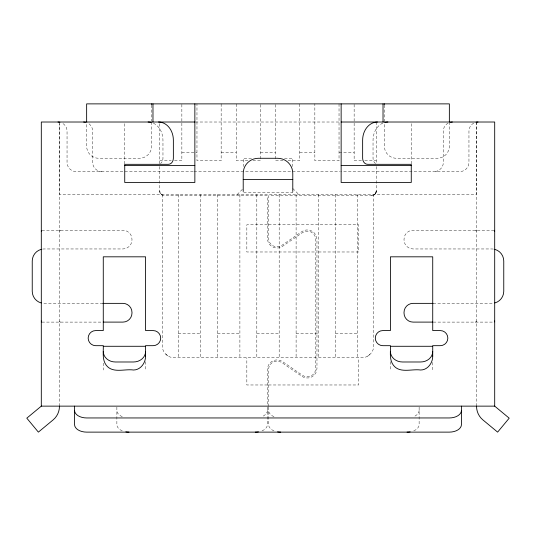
<?xml version="1.0" encoding="UTF-8"?>
<svg xmlns="http://www.w3.org/2000/svg" width="536" height="536" viewBox="0 0 536 536"><rect width="100%" height="100%" fill="white"/><g stroke="black" fill="none" stroke-linecap="round" stroke-linejoin="round"><path stroke-width="0.4" stroke-dasharray="2.68 2.01" d="M268.603 406.422L268.603 369.565A8.462 8.462 0 0 1 281.862 362.591L301.815 376.312A9.675 9.675 0 0 0 316.964 368.339L316.964 239.599A9.675 9.675 0 0 0 301.815 231.626L281.862 245.341A8.462 8.462 0 0 1 268.603 238.373L268.603 195.761L371.374 195.761A4.837 4.837 0 0 0 376.205 190.923L376.017 192.277L374.791 194.347M376.205 190.923C376.212 193.509 373.967 195.787 371.374 195.761M59.442 231.331L59.684 230.574L60.803 230.219M476.558 320.99L476.316 321.747L475.198 322.103M162.214 194.555L162.214 345.68C162.167 352.152 167.808 357.834 174.3 357.767L361.7 357.767C368.192 357.834 373.833 352.152 373.786 345.68L373.786 194.555M237.167 194.555L243.217 188.505M373.786 195.111L375.455 193.516M367.743 356.152L370.249 354.229M448.116 123.146C445.175 124.6 443.312 127.823 443.305 131.079L443.305 162.515C443.406 167.433 438.93 171.781 434.026 171.58M473.764 123.146C470.822 124.6 468.96 127.823 468.953 131.079L468.953 162.515C469.047 167.359 464.719 171.641 459.888 171.58L341.11 171.58M195.379 122.014L340.621 122.014M181.858 152.237L196.967 152.237M221.154 152.237L236.262 152.237M260.442 152.237L275.558 152.237M299.738 152.237L314.846 152.237M339.033 152.237L354.142 152.237M251.478 158.281L243.217 158.281L243.217 166.488M284.522 158.281L292.783 158.281L292.783 166.488M159.795 160.7L171.232 160.7M174.501 160.7L181.858 160.7L181.858 103.877M247.934 160.7L236.262 160.7L236.262 103.877M252.938 160.7L260.442 160.7L260.442 103.877M283.062 160.7L275.558 160.7L275.558 103.877M288.067 160.7L299.738 160.7L299.738 103.877M361.498 160.7L354.142 160.7L354.142 103.877M364.768 160.7L376.205 160.7M193.215 171.58L76.112 171.58C71.281 171.641 66.953 167.359 67.047 162.515L67.047 131.079C67.04 127.823 65.178 124.6 62.236 123.146M194.052 171.58L340.28 171.58M267.397 224.778L246.841 224.778L246.841 251.98L315.758 251.98M268.603 224.778L358.678 224.778L358.678 251.98L316.964 251.98M41.902 230.219L122.918 230.219A9.065 9.065 0 0 1 131.983 239.284L131.983 239.894A9.065 9.065 0 0 1 122.918 248.959L44.334 248.959A12.094 12.094 0 0 0 41.969 249.193M494.098 230.219L413.082 230.219A9.065 9.065 0 0 0 404.017 239.284L404.017 239.894A9.065 9.065 0 0 0 413.082 248.959L491.666 248.959A12.094 12.094 0 0 1 494.031 249.193M102.852 303.363L44.334 303.363A12.094 12.094 0 0 1 41.969 303.128M433.148 303.363L491.666 303.363A12.094 12.094 0 0 0 494.031 303.128M41.902 322.103L102.704 322.103M433.296 322.103L494.098 322.103M178.233 333.586L200.598 333.586M217.522 333.586L239.894 333.586M256.818 333.586L279.182 333.586M296.106 333.586L318.478 333.586M335.402 333.586L357.767 333.586M267.397 384.975L246.841 384.975L246.841 357.767M268.603 384.975L358.678 384.975L358.678 357.767M101.974 171.58C97.07 171.781 92.594 167.433 92.695 162.515L92.695 131.079C92.715 127.521 90.457 124.191 87.227 122.757M475.198 230.219L476.109 230.406L476.558 231.331M60.803 322.103L59.891 321.915L59.442 320.99M162.214 195.111L160.438 193.342L159.795 190.923A4.837 4.837 0 0 0 164.626 195.761L267.397 195.761L267.397 238.373A9.675 9.675 0 0 0 282.546 246.339L302.498 232.624A8.462 8.462 0 0 1 315.758 239.599L315.758 368.339A8.462 8.462 0 0 1 302.498 375.314L282.546 361.599A9.675 9.675 0 0 0 267.397 369.565L267.397 406.134M165.751 354.229L168.257 356.152M292.783 188.505L298.833 194.555M476.558 122.014L476.558 406.134M476.256 122.014L476.256 194.555L59.744 194.555L59.744 123.675M449.356 122.014L449.356 146.194A12.094 12.094 0 0 1 437.262 158.281L396.459 158.281A12.094 12.094 0 0 1 384.366 146.194L384.366 123.675M432.726 362.41L432.726 370.014M419.125 407.159L419.125 424.586A12.094 7.544 0 0 1 413.752 430.857M411.266 123.682L411.266 163.862M390.416 361.679L390.416 370.014M384.366 105.096L384.366 122.014M376.205 122.014L376.205 163.701M376.205 166.555L376.205 194.555M357.767 194.555L357.767 357.767M339.033 103.877L339.033 160.7L314.846 160.7L314.846 103.877M335.402 194.555L335.402 357.767M318.478 194.555L318.478 357.767M296.106 194.555L296.106 357.767M292.783 192.243L292.783 192.739L243.217 192.739L243.217 192.243M279.182 194.555L279.182 357.767M268.603 407.159L268.603 424.586A12.094 7.544 0 0 0 273.983 430.857M267.397 407.159L267.397 424.586A12.094 7.544 0 0 1 262.017 430.857M256.818 194.555L256.818 357.767M239.894 194.555L239.894 357.767M221.154 103.877L221.154 160.7L196.967 160.7L196.967 103.877M217.522 194.555L217.522 357.767M200.598 194.555L200.598 357.767M178.233 194.555L178.233 357.767M159.795 123.655L159.795 163.701M159.795 166.555L159.795 194.555M151.634 105.096L151.634 121.23M151.634 122.014L151.634 146.194A12.094 12.094 0 0 1 139.541 158.281L98.738 158.281A12.094 12.094 0 0 1 86.644 146.194L86.644 122.014M145.584 361.679L145.584 370.014M124.734 123.682L124.734 163.862M116.875 407.159L116.875 424.586A12.094 7.544 0 0 0 122.248 430.857M103.274 363.133L103.274 370.014M59.442 122.014L59.442 406.134M375.515 163.514A6.043 4.951 -90 0 1 373.036 158.281L373.036 140.144A18.137 14.854 -90 0 1 384.051 122.63M153.43 123.213A18.137 14.854 -90 0 1 162.964 140.144L162.964 158.281A6.043 4.951 -90 0 1 160.485 163.514M267.397 410.409A12.094 7.544 0 0 1 262.017 416.68M419.125 410.409A12.094 7.544 0 0 1 413.752 416.68M273.983 416.68A12.094 7.544 0 0 1 268.603 410.409M122.248 416.68A12.094 7.544 0 0 1 116.875 410.409"/><path stroke-width="0.8" d="M41.306 231.331L41.486 230.44M494.695 320.99L494.514 321.881M476.558 406.134L476.558 406.415A17.534 17.534 0 0 0 482.896 419.909L497.622 432.123L509.2 418.167L494.695 406.134L41.306 406.134L26.8 418.167L38.378 432.123L53.104 419.909A17.534 17.534 0 0 0 59.442 406.415L59.442 406.134M450.454 122.215L452.377 122.014M476.102 122.215L478.025 122.014M194.856 122.014L41.306 122.014L41.306 406.134M341.144 122.014L494.695 122.014L494.695 406.134M124.734 165.537L194.856 165.537M341.144 165.537L411.266 165.537M243.217 179.439L292.783 179.439M102.852 303.363L122.918 303.363A9.065 9.065 0 0 1 131.983 312.434L131.983 313.037A9.065 9.065 0 0 1 122.918 322.103L103.22 322.103M433.148 303.363L413.082 303.363A9.065 9.065 0 0 0 404.017 312.434L404.017 313.037A9.065 9.065 0 0 0 413.082 322.103L432.78 322.103M103.274 346.283L145.584 346.283M390.416 346.283L432.726 346.283M83.623 122.014L85.546 122.215M57.975 122.014L59.898 122.215M494.386 230.306L494.695 231.331M41.614 322.015L41.306 320.99M461.442 406.134L461.442 424.586A12.094 7.544 0 0 1 449.356 432.123L86.644 432.123A12.094 7.544 0 0 1 74.558 424.586L74.558 406.134M449.356 122.014L449.356 103.877L86.644 103.877L86.644 122.014M384.366 103.877L384.366 104.493M383.026 103.877L383.026 122.014M341.144 103.877L341.144 182.461L411.266 182.461L411.266 164.324L367.589 164.324A6.043 4.951 -90 0 1 362.638 158.281L362.638 140.144A18.137 14.854 90 0 1 377.491 122.014M292.783 191.526L292.783 173.396A15.115 15.115 0 0 0 277.675 158.281L258.325 158.281A15.115 15.115 0 0 0 243.217 173.396L243.217 191.526M194.856 103.877L194.856 182.461L124.734 182.461L124.734 164.324L168.411 164.324A6.043 4.951 90 0 0 173.363 158.281L173.363 140.144A18.137 14.854 -90 0 0 158.509 122.014M152.974 103.877L152.974 122.014M151.634 103.877L151.634 104.493M494.802 249.367A12.094 12.094 0 0 1 503.76 261.045L503.76 291.276A12.094 12.094 0 0 1 494.802 302.954M41.198 249.367A12.094 12.094 0 0 0 32.24 261.045L32.24 291.276A12.094 12.094 0 0 0 41.198 302.954M432.726 351.522A12.094 10.472 0 0 1 420.639 361.988L402.502 361.988A12.094 10.472 0 0 1 390.416 351.522M145.584 351.522A12.094 10.472 0 0 1 133.498 361.988L115.361 361.988A12.094 10.472 0 0 1 103.274 351.522M384.801 122.409A18.137 14.854 -90 0 1 387.897 122.014M148.104 122.014A18.137 14.854 -90 0 1 151.199 122.409M258.432 431.869A12.094 7.544 0 0 1 255.304 432.123M410.167 431.869A12.094 7.544 0 0 1 407.038 432.123M280.697 432.123A12.094 7.544 0 0 1 277.568 431.869M128.962 432.123A12.094 7.544 0 0 1 125.833 431.869M461.442 410.409A12.094 7.544 0 0 1 449.356 417.953L86.644 417.953A12.094 7.544 0 0 1 74.558 410.409M145.584 356.058C145.705 362.778 140.64 369.994 133.498 370.014C124.727 368.688 112.634 373.686 106.229 365.21C101.994 359.596 103.542 352.185 103.274 345.68L95.716 345.68A7.558 7.558 0 0 1 88.159 338.122A7.558 7.558 0 0 1 95.716 330.565L103.274 330.565L103.274 256.818L145.584 256.818L145.584 330.565L153.142 330.565A7.558 7.558 0 0 1 160.7 338.122A7.558 7.558 0 0 1 153.142 345.68L145.584 345.68L145.584 356.058M432.726 356.058C432.847 362.778 427.782 369.994 420.639 370.014C411.869 368.688 399.776 373.686 393.37 365.21C389.136 359.596 390.684 352.185 390.416 345.68L382.858 345.68A7.558 7.558 0 0 1 375.3 338.122A7.558 7.558 0 0 1 382.858 330.565L390.416 330.565L390.416 256.818L432.726 256.818L432.726 330.565L440.284 330.565A7.558 7.558 0 0 1 447.841 338.122A7.558 7.558 0 0 1 440.284 345.68L432.726 345.68L432.726 356.058"/></g></svg>
